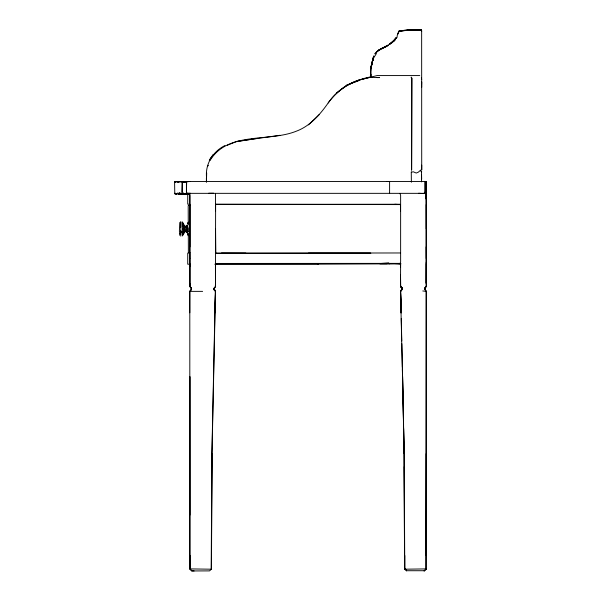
<?xml version="1.0" encoding="UTF-8"?>
<svg xmlns="http://www.w3.org/2000/svg" width="601" height="601" viewBox="0 0 601 601"><rect width="100%" height="100%" fill="white"/><g stroke="black" fill="none" stroke-linecap="round" stroke-linejoin="round"><path stroke-width="0.9" d="M189.788 312.798L189.796 291.365L191.494 288.796L189.856 286.339L189.796 283.349L189.796 286.339L191.178 288.119L189.796 286.339L189.773 258.595M215.413 295.091L211.995 453.65L211.462 568.907L209.539 570.89L191.892 570.95L189.863 568.907L189.796 291.365L191.561 289.494L191.276 288.119L189.796 286.339L189.811 263.944M189.856 283.349L189.856 193.545M190.622 569.778L189.916 568.907L189.863 555.384L189.916 568.907L191.892 570.95M370.704 73.187L370.704 68.672L371.2 68.792M370.704 76.485L370.704 68.672L370.742 77.131L359.751 79.903L346.424 85.274M404.758 569.2L404.255 466.692M411.377 182.238L411.272 171.856M426.214 453.65L426.019 569.2L426.199 291.365L424.561 288.796L426.259 286.339L426.282 263.659M426.409 181.51L426.409 193.327L425.215 193.327L425.215 181.51L426.409 181.51L426.409 263.741M370.704 71.046L370.704 68.664M406.584 570.89L404.571 568.907L404.09 453.65L402.655 376.557M187.384 181.517L182.163 181.833L182.088 192.688L182.358 181.607L181.802 181.833L182.404 181.525M189.21 235.998L189.255 221.679L189.443 225.781M421.729 165.14L421.714 170.068L421.647 30.636M426.192 555.384L426.259 291.365L424.561 288.796L426.259 286.339L426.259 204.588M189.856 195.333L189.856 246.921M180.818 227.313L180.826 222.07M187.805 230.514L187.843 227.659L187.948 231.122L189.45 231.978L189.3 235.998M215.459 283.725L215.436 263.448M404.571 568.907L404.676 555.384L404.676 568.907L405.329 569.778L404.593 568.907L404.571 555.384M211.965 453.65L211.387 568.907L210.711 569.778M189.443 232.076L189.458 230.544M215.556 210.838L215.436 193.545M215.451 281.501L215.624 204.34L400.018 204.25M215.556 283.349L215.526 286.339L213.738 289.494L215.428 291.365L215.038 312.798L215.519 291.365L215.346 290.959L211.89 453.65L211.199 569.2L189.863 568.907L189.833 376.557L189.863 515.11M400.506 283.379L400.627 286.339L402.309 288.119L400.627 291.365L401.025 312.798L400.536 291.365L402.317 289.494L400.506 286.339L400.627 263.937L394.782 263.584M426.282 262.036L426.199 283.379L426.199 192.673L424.344 192.673M180.788 234.39L180.818 230.544M400.627 263.937L400.506 266.874L400.536 263.937L400.018 263.584L400.627 262.028L400.627 195.333L400.018 193.545M175.898 181.607L175.319 181.525L424.99 181.525L424.99 193.342L187.061 193.342L186.43 192.989L186.656 181.63L185.1 181.833M215.556 246.921L215.436 253.029L217.374 253.284L370.817 253.231L308.411 253.149M421.609 84.561L421.662 81.826L421.714 87.288M186.949 232.422L187.061 225.022L187.061 232.835L186.738 231.723L184.973 231.678L182.434 235.99L182.434 221.867L184.56 225.901L184.973 231.678M215.466 293.228L215.519 291.365L213.746 288.119L215.549 291.365M206.541 177.618C205.136 163.975 212.829 151.58 224.954 145.54M215.459 265.995L215.526 263.854L217.382 263.659L215.594 263.448L400.409 263.381M397.096 37.442L397.163 35.782L398.786 31.26L399.785 30.674M206.684 172.953L206.428 182.193L206.421 177.994L206.428 181.344M411.835 78.145L411.625 170.068L411.835 78.145L411.43 78.16M411.159 77.717L411.204 77.071M424.899 193.342L424.99 192.17M371.095 74.096L371.02 77.341L379.622 77.619M371.561 68.416L370.704 68.792L373.687 56.224L371.418 66.298L372.868 59.649M370.742 68.784L372.981 58.785L370.87 67.988M372.853 59.619L371.208 66.335L372.845 59.732M376.436 53.527L373.123 58.733L373.724 56.209L371.666 65.028L372.875 59.724M215.451 268.557L215.556 286.339L213.738 289.494L214.67 290.275M186.062 181.525L187.061 181.525L186.453 181.833M179.774 222.49L179.376 231.122L179.774 232.94L180.826 231.978L182.434 232.069L184.973 230.153L186.738 230.138L187.061 231.362L184.973 231.137L182.434 234.593M398.478 32.912L399.229 30.929L405.082 30.508M371.666 65.021L373.687 56.224M372.162 63.323L371.215 66.343L373.709 56.254M189.856 266.709L190.284 264.913M424.501 289.494L424.787 288.119L426.199 286.339L424.877 288.119M371.305 66.328L372.575 61.182M402.978 396.059L400.536 291.365L402.309 288.119L400.536 286.339L400.702 286.76L400.536 275.123M187.7 223.873L188.098 222.49M187.812 223.873L188.211 222.49M397.734 34.242L398.831 31.26M186.903 227.276L186.738 227.711L184.56 227.584L182.434 225.781M184.56 227.584L184.973 226.72L184.56 225.901M215.316 286.76L215.459 284.1M175.131 193.507L174.906 193.905L176.709 193.898M182.456 182.148L189.833 181.517L177.415 181.607L177.07 182.148L182.749 181.525M182.133 182.148L182.591 181.607M210.147 160.317C228.004 131.236 268.264 142.272 295.872 131.364C309.898 126.293 319.83 114.836 328.184 102.959C335.944 92.006 346.822 83.644 359.744 79.783M421.376 77.634L421.714 79.542M183.575 232.805L184.56 231.355M389.456 44.354L394.256 40.515L395.218 39.095L391.183 43.377M390.875 43.385L394.264 40.658L396.457 37.63L394.121 40.815L396.307 37.608M175.267 193.905L174.771 193.507L175.049 193.101L175.267 193.905L176.529 193.905M381.755 48.403L389.666 44.196L395.21 39.08L394.038 40.628L396.239 37.495M215.526 204.595L215.834 204.16M394.256 40.515L395.233 39.148L391.213 43.257L395.263 39.26L394.121 40.815M207.39 166.627L208.352 165.313M394.264 40.658L395.308 39.275M400.829 31.027L409.221 30.17L399.845 30.621L411.828 30.058M418.341 30.343L421.098 30.08L411.512 30.2L421.662 30.343L411.437 30.343L421.098 30.065L421.729 31.147M425.455 569.778L426.139 568.907L404.856 569.2M394.038 40.628L395.21 39.17L394.211 40.32M374.971 53.842L378.825 50.146M425.951 569.2L426.192 568.907L424.163 570.95L426.192 568.907L425.388 569.778M392.708 41.807L395.21 39.17M394.264 40.41L395.263 39.26M328.184 102.959C338.183 88.632 353.824 80.121 370.749 76.883M374.919 53.767L376.684 51.769L380.786 49.267M189.848 205.076L188.196 205.722L188.263 224.428M308.456 124.888L319.334 114.521M401.596 290.275L400.627 291.365L401.055 312.798M392.738 41.912L394.083 40.665M174.726 181.833L175.56 182.148M185.792 181.833L182.546 181.833M178.76 181.833L176.604 181.607M391.183 43.227L392.799 41.8L389.433 44.219M391.183 43.039L394.038 40.53M425.238 287.398L425.959 286.76M191.561 289.494L189.796 291.365L202.62 291.365M180.022 193.958L179.842 192.688M390.74 43.557L392.708 42.047M336.455 93.05L346.431 85.387L353.103 82.825M376.399 51.806L381.785 48.381L388.562 45.458M424.456 570.725L406.404 570.725M174.981 181.607L174.59 181.833L174.771 193.507M389.666 44.196L391.642 43.032M185.07 193.898L185.641 193.905M378.63 50.071L381.785 48.381M182.005 181.833L182.606 181.525M180.315 181.833L180.916 181.525M385.151 46.916L386.466 46.232M382.341 48.508L387.006 46.217M411.377 172.164L413.36 171.811L416.23 173.058L418.341 172.164L420.677 170.068L421.098 171.811L421.714 171.811M411.835 30.065L421.556 30.2L411.204 30.065M227.336 145.232L236.847 141.4L279.893 135.3M188.368 252.495L189.848 252.495L188.368 252.495L188.301 233.781M378.75 50.056L383.025 48.358M354.77 82.187L358.932 80.587M400.627 263.659L398.471 263.584M187.061 181.525L186.378 182.148L187.061 181.525L186.43 181.878L186.43 192.989L187.061 193.342L186.235 193.905M182.028 193.928L182.516 193.905M359.751 79.903L377.143 75.568L419.776 75.568M213.64 193.199L208.697 193.229M400.506 252.968L215.834 253.179L215.556 228.906M388.757 262.892L379.569 263.569L317.906 263.681M236.974 141.588L257.709 138.305M181.915 193.958L182.328 193.913M399.635 30.869L404.954 30.501M400.461 30.576L410.258 30.11L406.719 30.381L409.228 30.193M403.564 30.576L405.239 30.471M406.915 30.358L410.265 30.133L403.481 30.463M405.119 30.456L401.686 30.666L405.044 30.456M406.832 30.35L410.265 30.133M399.222 30.929L401.31 30.809M408.522 30.343L410.25 30.26M377.082 77.612L379.622 77.514M184.973 226.171L186.738 226.126M400.597 263.538L398.748 263.584L400.258 263.584M400.754 263.629L379.727 263.711L389.598 263.749M389.11 263.749L400.829 263.659M411.632 30.11L421.098 30.065L412.166 30.05M179.121 193.898L178.174 193.905L177.926 192.688M317.779 263.831L387.089 263.741M411.392 30.058L421.556 30.2M175.319 181.525L179.263 181.517M177.994 181.833L179.368 181.833M176.221 193.95L187.82 194.033M184.004 194.085L189.833 194.108M189.075 204.152L187.722 204.152L187.722 193.988M182.434 228.928L186.903 228.928M189.075 253.119L187.722 253.119L187.722 264.2L189.075 264.2M400.018 263.651L215.556 263.854M214.805 264.2L318.605 264.2M213.738 289.494L214.129 289.494M401.926 289.494L402.317 289.494L401.911 288.119M387.089 181.517L389.598 181.525L389.598 193.342M186.212 194.085L180.27 193.913M221.453 253.029L245.862 253.134M186.716 193.252L190.404 193.274M183.771 193.965L178.354 193.898M183.425 194.1L185.671 194.108M189.706 193.988L186.611 193.913L186.378 192.688L187.061 193.342L186.43 192.989M179.729 193.898L180.315 194.033L179.661 192.688M394.782 204.25L400.018 204.588L215.834 204.257M194.108 570.95L191.599 570.725M424.584 192.786L426.259 192.891L426.199 198.946L426.259 192.891L422.969 193.545L418.634 193.252M182.208 193.943L183.56 194.07M422.766 290.959L426.282 291.365L424.772 289.494M177.415 181.607L174.636 182.148M402.4 369.052L404.09 453.65L404.593 568.907L406.238 569.635M188.631 205.234L189.676 205.722M404.593 568.907L405.329 569.778M402.009 288.119L400.627 286.339L402.009 288.119L402.317 289.494M184.304 181.833L183.508 181.833L183.898 181.833M182.434 223.264L184.56 226.502L186.738 226.742L186.949 225.428L187.061 226.494M187.7 233.984L188.098 235.359M187.752 233.481L188.166 235.201M179.414 233.301L179.774 235.359M371.546 76.485L371.643 77.484M426.199 193.545L426.259 228.868M400.536 291.365L401.137 312.798M421.556 174.891L421.662 179.188M401.265 318.425L401.768 340.925M401.836 343.742L402.362 367.181M403.016 397.922L403.572 424.854M403.647 428.573L404.165 453.65M426.199 246.868L426.259 258.528M189.773 263.689L189.796 266.709L189.773 253.246M421.556 171.811L421.556 181.9M189.856 204.25L189.856 258.595M183.575 224.09L183.575 233.766M180.818 221.679L180.818 236.178M400.536 204.588L400.506 210.823L400.536 204.588M183.463 193.101L183.32 193.905L184.071 193.905L183.463 193.101M212.979 154.968L209.336 160.219L212.979 154.968"/></g></svg>
